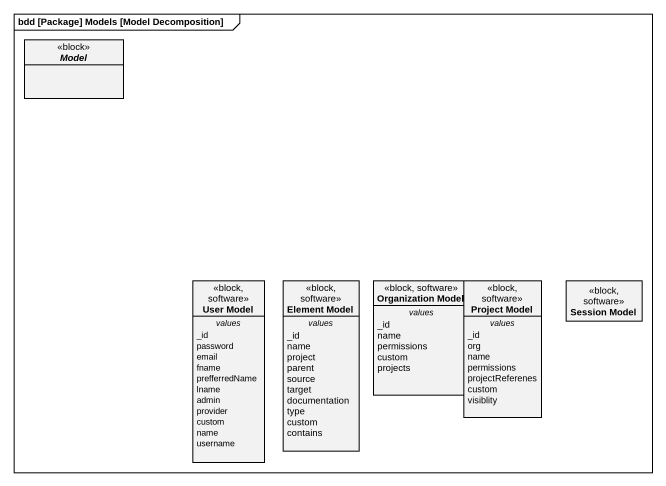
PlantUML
@startuml
mainframe bdd [Package] Models [Model Decomposition]
hide circle
hide empty members
abstract class Model <<block>>
class "User Model" as User_Model <<block, software>> {
  -- values --
  _id
  password
  email
  fname
  prefferredName
  lname
  admin
  provider
  custom
  name
  username
}
class "Element Model" as Element_Model <<block, software>> {
  -- values --
  _id
  name
  project
  parent
  source
  target
  documentation
  type
  custom
  contains
}
class "Organization Model" as Organization_Model <<block, software>> {
  -- values --
  _id
  name
  permissions
  custom
  projects
}
class "Project Model" as Project_Model <<block, software>> {
  -- values --
  _id
  org
  name
  permissions
  projectReferenes
  custom
  visiblity
}
class "Session Model" as Session_Model <<block, software>>
@enduml
